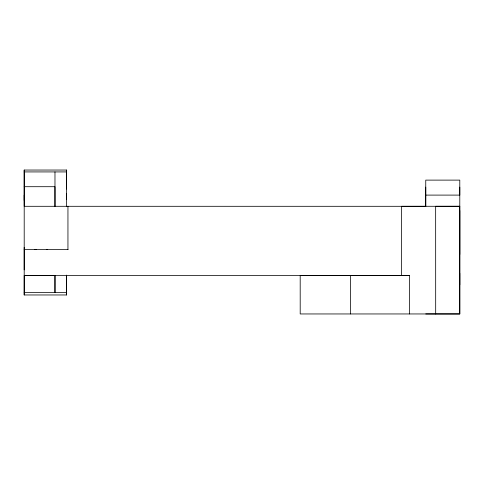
<?xml version="1.0" encoding="UTF-8"?>
<svg xmlns="http://www.w3.org/2000/svg" width="484" height="484" viewBox="0 0 484 484"><rect width="100%" height="100%" fill="white"/><g stroke="black" fill="none" stroke-linecap="round" stroke-linejoin="round"><path stroke-width="0.73" d="M66.635 275.995L66.635 294.968L24.2 294.968L24.218 275.608L54.982 275.596L54.976 292.59L54.976 275.995M24.2 269.891L24.2 247.33M24.2 200.412L24.2 195.119M66.635 206.432L66.635 170.041L24.2 170.041L24.2 294.968M66.635 199.281L66.635 193.8M66.635 189.014L66.635 170.041M350.483 313.953L350.495 275.493L409.494 275.565L409.494 313.959M401.635 275.565L401.635 206.299L459.788 206.281L435.654 206.287L435.685 313.959M425.751 187.133L425.738 206.384L425.751 180.115L459.788 180.115L459.788 284.882M459.788 254.463L459.788 210.522M459.788 187.133L459.788 195.1L425.751 195.1M67.948 206.305L67.948 249.393M350.495 275.493L300.195 275.584L300.201 313.959L459.782 313.953L459.788 273.266M24.2 171.923L66.635 171.923M24.2 170.041L24.2 186.703L54.976 186.703L54.982 206.305L54.976 171.923M425.732 206.305L24.2 206.299L24.2 186.703M24.2 249.387L68.129 249.387M34.606 249.393L36.524 249.393M46.821 249.387L47.698 249.393M321.539 275.475L334.638 275.475M24.218 275.608L409.494 275.565M24.2 292.59L66.635 292.59M425.738 313.947L459.782 313.953L459.758 206.281M66.635 275.094L66.635 294.968"/></g></svg>
